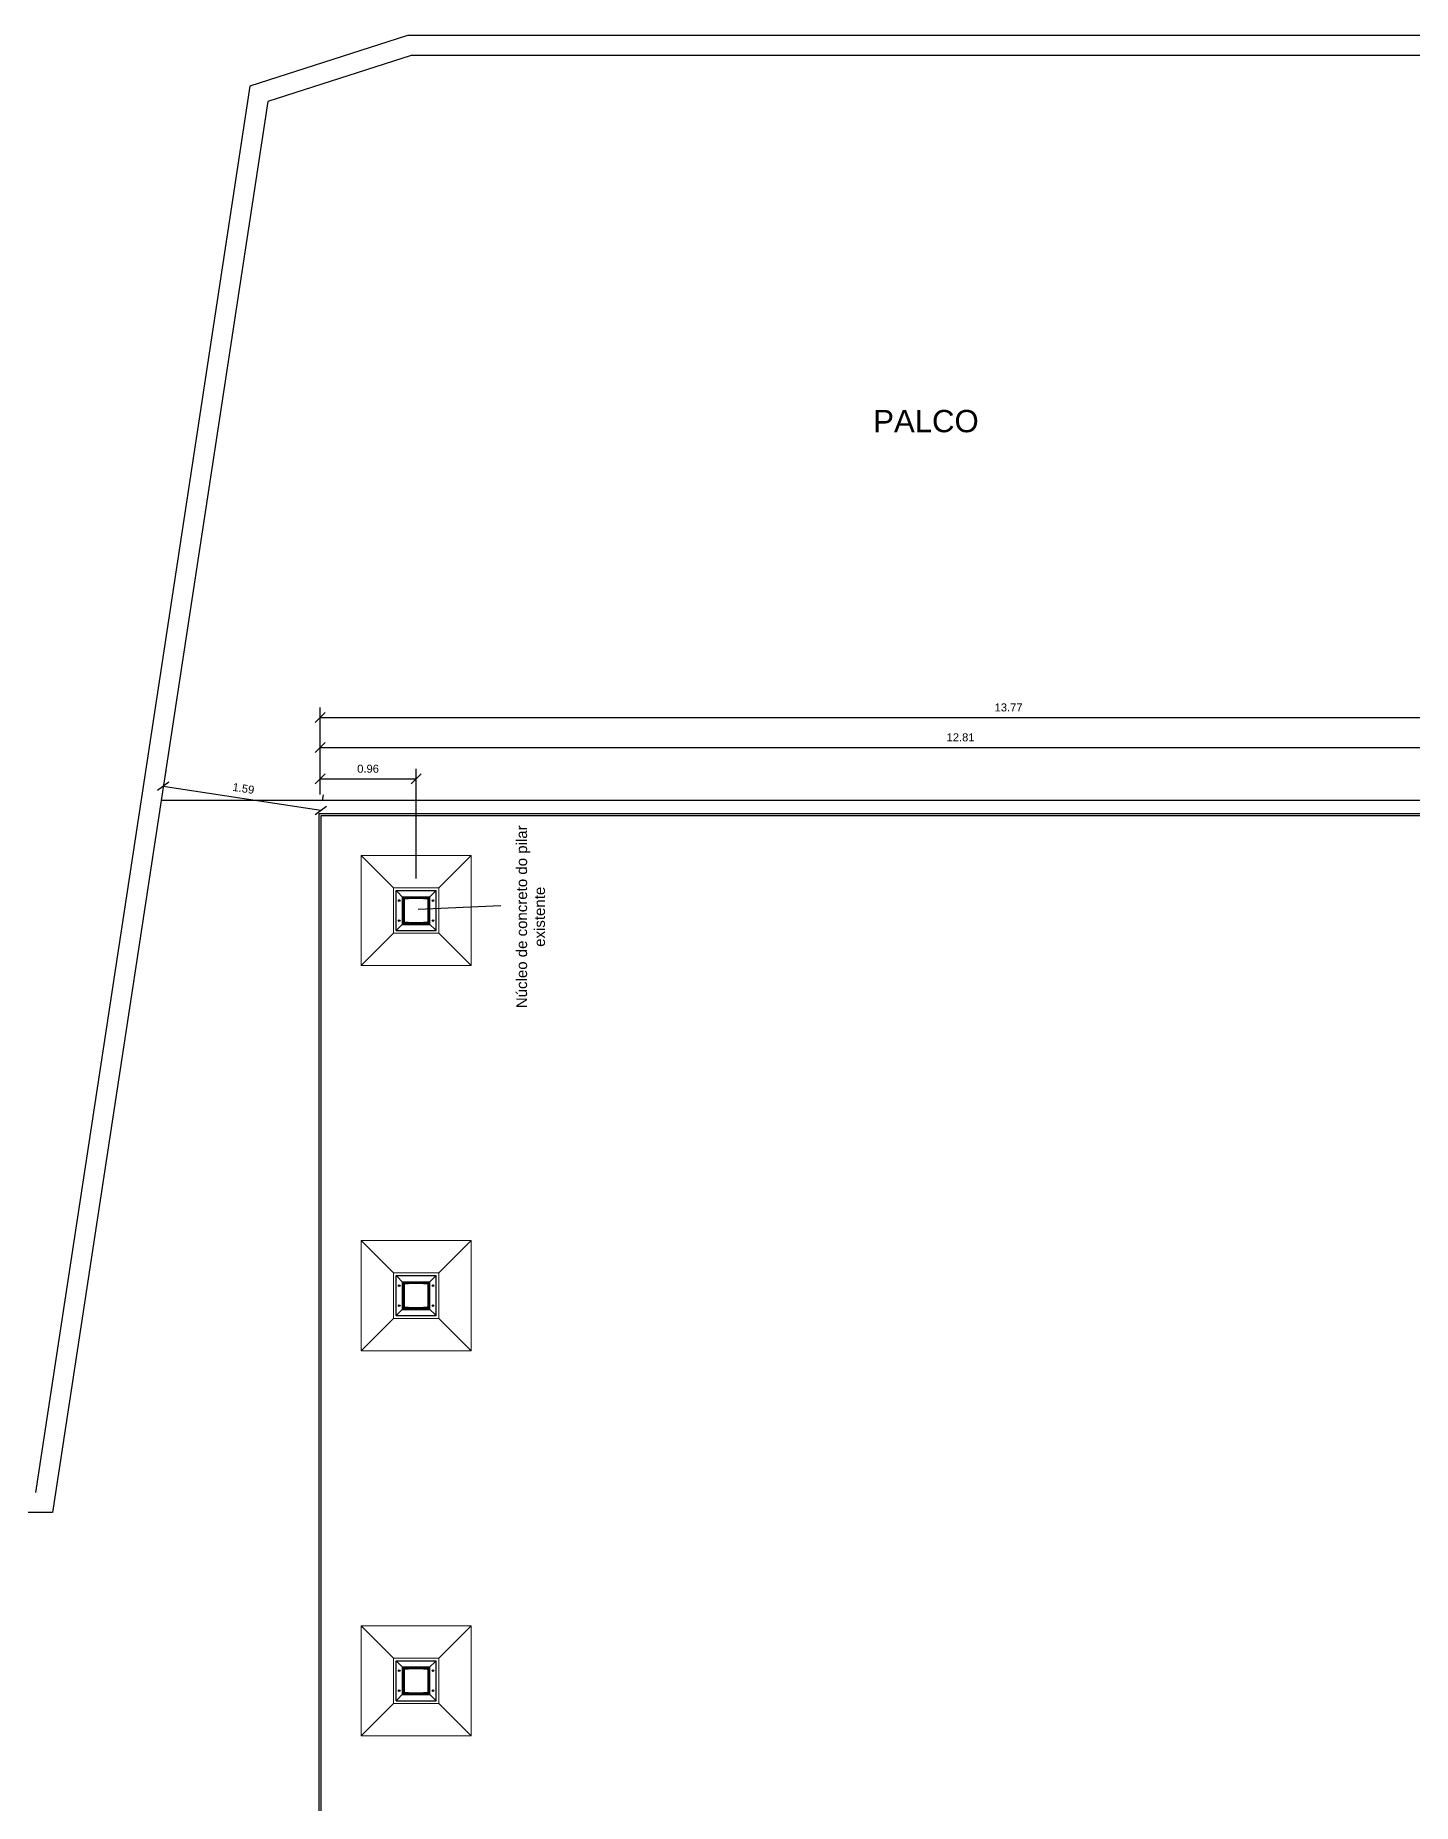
# Model space of a CAD drawing. Header units: millimetres. Extents: x 357 to 945, y 547 to 720.
# Drawn here: x 382.83 to 396.6, y 701.01 to 718.69 of the extents above; entities that cross this region are included whole.
import ezdxf

# ---------------------------------------------------------------- set-up
doc = ezdxf.new("R2010")
doc.units = ezdxf.units.MM
doc.header["$PDMODE"] = 34
for name, color, linetype in [('A-PARED', 11, 'Continuous'), ('ABASE', 254, 'Continuous'), ('LCL - COTAS', 30, 'Continuous'), ('LCL-TEXTO4', 4, 'Continuous'), ('PLANTA-VIS', 7, 'Continuous')]:
    doc.layers.add(name, color=color, linetype=linetype)
doc.layers.add('Dibujo_Geometria', color=2, linetype='Continuous', lineweight=9)
doc.styles.add('Arial', font='arial.ttf')
doc.styles.add('ROMANS', font='arial.ttf')
doc.styles.add('T80-50', font='sanss___.ttf', dxfattribs={"height": 0.1})
doc.dimstyles.new('1-100', dxfattribs={"dimscale": 2, "dimtxt": 0.04, "dimasz": 0.05, "dimexe": 0.05, "dimexo": 0.1, "dimgap": 0.03, "dimtad": 1, "dimzin": 1, "dimdsep": 46, "dimtxsty": 'Arial', "dimblk": 'OBLIQUE', "dimcen": 0, "dimclrd": 256, "dimclre": 256, "dimclrt": 256, "dimadec": 0, "dimazin": 0, "dimtfac": 1, "dimtofl": 0, "dimtmove": 2, "dimatfit": 3, "dimldrblk": 'OBLIQUE', "dimfxl": 0.04, "dimtolj": 1, "dimtzin": 1, "dimarcsym": 0})

# ---------------------------------------------------------------- blocks, each defined once
blk = doc.blocks.new('_OBLIQUE')
at = {"color": 0, "linetype": 'ByBlock', "lineweight": -2}
blk.add_line((-0.5, -0.5), (0.5, 0.5), dxfattribs=at)
blk = doc.blocks.new('*D103')
at = {"layer": 'Defpoints', "color": 0, "transparency": 16777216}
for p in [(386.637, 711.259), (385.677, 710.902), (386.637, 710.062)]:
    blk.add_point(p, dxfattribs=at)
at = {"layer": 'LCL - COTAS', "lineweight": -2, "transparency": 16777216}
for p, q in [((385.677, 711.102), (385.677, 711.359)), ((385.677, 711.259), (386.637, 711.259)), ((386.637, 710.262), (386.637, 711.359))]:
    blk.add_line(p, q, dxfattribs=at)
at = {"layer": 'LCL - COTAS', "lineweight": -2, "transparency": 16777216, "xscale": 0.1, "yscale": 0.1, "zscale": 0.1, "rotation": 180}
blk.add_blockref('_OBLIQUE', (385.677, 711.259), dxfattribs=at)
at = {"layer": 'LCL - COTAS', "lineweight": -2, "transparency": 16777216, "xscale": 0.1, "yscale": 0.1, "zscale": 0.1}
blk.add_blockref('_OBLIQUE', (386.637, 711.259), dxfattribs=at)
at = {"layer": 'LCL - COTAS', "transparency": 16777216, "insert": (386.157, 711.36), "char_height": 0.08, "attachment_point": 5, "style": 'Arial'}
blk.add_mtext('\\A1;0.96', dxfattribs=at)
blk = doc.blocks.new('*D104')
at = {"layer": 'Defpoints', "color": 0, "transparency": 16777216}
for p in [(398.487, 711.573), (385.677, 710.902), (398.487, 710.08)]:
    blk.add_point(p, dxfattribs=at)
at = {"layer": 'LCL - COTAS', "lineweight": -2, "transparency": 16777216}
for p, q in [((385.677, 711.102), (385.677, 711.673)), ((385.677, 711.573), (398.487, 711.573)), ((398.487, 710.28), (398.487, 711.673))]:
    blk.add_line(p, q, dxfattribs=at)
at = {"layer": 'LCL - COTAS', "lineweight": -2, "transparency": 16777216, "xscale": 0.1, "yscale": 0.1, "zscale": 0.1, "rotation": 180}
blk.add_blockref('_OBLIQUE', (385.677, 711.573), dxfattribs=at)
at = {"layer": 'LCL - COTAS', "lineweight": -2, "transparency": 16777216, "xscale": 0.1, "yscale": 0.1, "zscale": 0.1}
blk.add_blockref('_OBLIQUE', (398.487, 711.573), dxfattribs=at)
at = {"layer": 'LCL - COTAS', "transparency": 16777216, "insert": (392.082, 711.674), "char_height": 0.08, "attachment_point": 5, "style": 'Arial'}
blk.add_mtext('\\A1;12.81', dxfattribs=at)
blk = doc.blocks.new('*D105')
at = {"layer": 'Defpoints', "color": 0, "transparency": 16777216}
for p in [(399.447, 711.872), (385.677, 710.902), (399.447, 710.902)]:
    blk.add_point(p, dxfattribs=at)
at = {"layer": 'LCL - COTAS', "lineweight": -2, "transparency": 16777216}
for p, q in [((385.677, 711.102), (385.677, 711.972)), ((399.447, 711.102), (399.447, 711.972)), ((385.677, 711.872), (399.447, 711.872))]:
    blk.add_line(p, q, dxfattribs=at)
at = {"layer": 'LCL - COTAS', "lineweight": -2, "transparency": 16777216, "xscale": 0.1, "yscale": 0.1, "zscale": 0.1, "rotation": 180}
blk.add_blockref('_OBLIQUE', (385.677, 711.872), dxfattribs=at)
at = {"layer": 'LCL - COTAS', "lineweight": -2, "transparency": 16777216, "xscale": 0.1, "yscale": 0.1, "zscale": 0.1}
blk.add_blockref('_OBLIQUE', (399.447, 711.872), dxfattribs=at)
at = {"layer": 'LCL - COTAS', "transparency": 16777216, "insert": (392.562, 711.973), "char_height": 0.08, "attachment_point": 5, "style": 'Arial'}
blk.add_mtext('\\A1;13.77', dxfattribs=at)
blk = doc.blocks.new('*D113')
at = {"layer": 'Defpoints', "color": 0, "transparency": 16777216}
for p in [(384.103, 711.143), (384.109, 711.184), (385.677, 710.902)]:
    blk.add_point(p, dxfattribs=at)
at = {"layer": 'LCL - COTAS', "lineweight": -2, "transparency": 16777216}
for p, q in [((384.133, 711.34), (384.124, 711.283)), ((385.684, 710.944), (384.109, 711.184)), ((385.707, 711.1), (385.699, 711.043))]:
    blk.add_line(p, q, dxfattribs=at)
at = {"layer": 'LCL - COTAS', "lineweight": -2, "transparency": 16777216, "xscale": 0.1, "yscale": 0.1, "zscale": 0.1}
for p, rotation in [((384.109, 711.184), 171.3264095338772), ((385.684, 710.944), 351.3264095338772)]:
    blk.add_blockref('_OBLIQUE', p, dxfattribs=dict(at, rotation=rotation))
at = {"layer": 'LCL - COTAS', "transparency": 16777216, "insert": (384.911, 711.163), "char_height": 0.08, "attachment_point": 5, "rotation": 351.3264, "style": 'Arial'}
blk.add_mtext('\\A1;1.59', dxfattribs=at)

msp = doc.modelspace()

# ---------------------------------------------------------------- linework, layer by layer
msp.add_line((387.48555, 709.99095), (386.65621, 709.95149))
at = {"layer": 'A-PARED'}
for centre in [(386.46844, 710.04244), (386.80619, 710.04244), (386.46844, 709.84244), (386.80619, 709.84244), (386.46844, 706.19244), (386.80619, 706.19244), (386.46844, 705.99244), (386.80619, 705.99244), (386.46844, 702.34244), (386.80619, 702.34244), (386.46844, 702.14244), (386.80619, 702.14244)]:
    msp.add_circle(centre, 0.008, dxfattribs=at)
at = {"layer": 'ABASE'}
for p, q in [((386.54255, 718.68813), (384.9745, 718.18438)), ((399.78731, 718.69244), (386.57008, 718.69244)), ((386.58731, 718.49244), (385.15354, 718.03183)), ((399.58731, 718.49244), (386.58731, 718.49244)), ((384.9745, 718.18438), (383.8896, 711.0726)), ((385.15354, 718.03183), (384.08731, 711.04244)), ((383.8896, 711.0726), (382.82971, 704.12478)), ((384.08731, 711.04244), (383.00151, 703.92478)), ((399.58731, 711.04244), (384.08731, 711.04244)), ((383.00151, 703.92478), (357.40151, 703.92478))]:
    msp.add_line(p, q, dxfattribs=at)
msp.add_arc((386.57008, 718.60244), 0.09, 90, 107.809916, dxfattribs=at)
at = {"layer": 'Dibujo_Geometria'}
for p, q in [((386.41053, 710.16922), (386.08731, 710.49244)), ((387.18731, 710.49244), (386.86409, 710.16922)), ((386.08731, 709.39244), (386.41053, 709.71566)), ((387.18731, 709.39244), (386.86409, 709.71566)), ((386.41053, 706.31922), (386.08731, 706.64244)), ((387.18731, 706.64244), (386.86409, 706.31922)), ((386.08731, 705.54244), (386.41053, 705.86566)), ((387.18731, 705.54244), (386.86409, 705.86566)), ((386.41053, 702.46922), (386.08731, 702.79244)), ((387.18731, 702.79244), (386.86409, 702.46922)), ((386.08731, 701.69244), (386.41053, 702.01566)), ((387.18731, 701.69244), (386.86409, 702.01566))]:
    msp.add_line(p, q, dxfattribs=at)
for points in [[(386.08731, 710.49244), (386.08731, 709.39244), (387.18731, 709.39244), (387.18731, 710.49244), (386.08731, 710.49244)], [(386.86409, 710.16922), (386.86409, 709.71566), (386.41053, 709.71566), (386.41053, 710.16922), (386.86409, 710.16922)], [(386.08731, 706.64244), (386.08731, 705.54244), (387.18731, 705.54244), (387.18731, 706.64244), (386.08731, 706.64244)], [(386.86409, 706.31922), (386.86409, 705.86566), (386.41053, 705.86566), (386.41053, 706.31922), (386.86409, 706.31922)], [(386.08731, 702.79244), (386.08731, 701.69244), (387.18731, 701.69244), (387.18731, 702.79244), (386.08731, 702.79244)], [(386.86409, 702.46922), (386.86409, 702.01566), (386.41053, 702.01566), (386.41053, 702.46922), (386.86409, 702.46922)]]:
    msp.add_lwpolyline(points, close=True, dxfattribs=at)
at = {"layer": 'LCL - COTAS'}
for points in [[(385.66731, 710.91244), (399.45731, 710.91244), (399.45731, 689.77244), (385.66731, 689.77244)], [(385.68731, 710.89244), (399.43731, 710.89244), (399.43731, 689.79244), (385.68731, 689.79244)]]:
    msp.add_lwpolyline(points, close=True, dxfattribs=at)
at = {"layer": 'PLANTA-VIS'}
for p, q in [((386.43731, 709.74244), (386.43731, 710.14244)), ((386.51231, 710.06744), (386.43731, 710.14244)), ((386.43731, 710.14244), (386.83731, 710.14244)), ((386.49956, 709.80469), (386.49956, 710.08019)), ((386.49956, 710.08019), (386.77506, 710.08019)), ((386.51226, 710.04244), (386.51231, 710.04244)), ((386.51226, 709.84244), (386.51226, 710.04244)), ((386.56231, 710.06744), (386.51231, 710.06744)), ((386.51231, 710.06744), (386.51231, 710.01744)), ((386.51231, 710.01744), (386.51731, 710.01744)), ((386.51231, 709.86744), (386.51231, 710.01744)), ((386.75731, 710.06244), (386.51731, 710.06244)), ((386.51731, 710.06244), (386.51731, 709.82244)), ((386.51731, 710.01744), (386.51731, 710.06244)), ((386.51731, 710.06244), (386.56231, 710.06244)), ((386.53731, 710.06749), (386.73731, 710.06749)), ((386.53731, 710.06744), (386.53731, 710.06749)), ((386.56231, 710.06244), (386.56231, 710.06744)), ((386.56231, 710.06744), (386.71231, 710.06744)), ((386.71231, 710.06744), (386.71231, 710.06244)), ((386.76231, 710.06744), (386.71231, 710.06744)), ((386.71231, 710.06244), (386.75731, 710.06244)), ((386.73731, 710.06744), (386.73731, 710.06749)), ((386.75731, 709.82244), (386.75731, 710.06244)), ((386.75731, 710.06244), (386.75731, 710.01744)), ((386.75731, 710.01744), (386.76231, 710.01744)), ((386.76231, 710.06744), (386.83731, 710.14244)), ((386.76231, 710.01744), (386.76231, 710.06744)), ((386.76231, 710.04244), (386.76236, 710.04244)), ((386.76231, 709.86744), (386.76231, 710.01744)), ((386.76236, 709.84244), (386.76236, 710.04244)), ((386.77506, 709.80469), (386.77506, 710.08019)), ((386.83731, 709.74244), (386.83731, 710.14244)), ((386.43731, 709.74244), (386.51231, 709.81744)), ((386.49956, 709.80469), (386.77506, 709.80469)), ((386.51226, 709.84244), (386.51231, 709.84244)), ((386.51731, 709.86744), (386.51231, 709.86744)), ((386.51231, 709.86744), (386.51231, 709.81744)), ((386.51231, 709.81744), (386.56231, 709.81744)), ((386.51731, 709.82244), (386.51731, 709.86744)), ((386.51731, 709.82244), (386.75731, 709.82244)), ((386.56231, 709.82244), (386.51731, 709.82244)), ((386.53731, 709.81739), (386.53731, 709.81744)), ((386.53731, 709.81739), (386.73731, 709.81739)), ((386.56231, 709.81744), (386.56231, 709.82244)), ((386.56231, 709.81744), (386.71231, 709.81744)), ((386.75731, 709.82244), (386.71231, 709.82244)), ((386.71231, 709.82244), (386.71231, 709.81744)), ((386.71231, 709.81744), (386.76231, 709.81744)), ((386.73731, 709.81739), (386.73731, 709.81744)), ((386.76231, 709.86744), (386.75731, 709.86744)), ((386.75731, 709.86744), (386.75731, 709.82244)), ((386.76231, 709.81744), (386.76231, 709.86744)), ((386.76231, 709.84244), (386.76236, 709.84244)), ((386.83731, 709.74244), (386.76231, 709.81744)), ((386.43731, 709.74244), (386.83731, 709.74244)), ((386.43731, 705.89244), (386.43731, 706.29244)), ((386.51231, 706.21744), (386.43731, 706.29244)), ((386.43731, 706.29244), (386.83731, 706.29244)), ((386.76231, 706.21744), (386.83731, 706.29244)), ((386.83731, 705.89244), (386.83731, 706.29244)), ((386.49956, 705.95469), (386.49956, 706.23019)), ((386.49956, 706.23019), (386.77506, 706.23019)), ((386.51226, 706.19244), (386.51231, 706.19244)), ((386.51226, 705.99244), (386.51226, 706.19244)), ((386.56231, 706.21744), (386.51231, 706.21744)), ((386.51231, 706.21744), (386.51231, 706.16744)), ((386.51231, 706.16744), (386.51731, 706.16744)), ((386.51231, 706.01744), (386.51231, 706.16744)), ((386.75731, 706.21244), (386.51731, 706.21244)), ((386.51731, 706.21244), (386.51731, 705.97244)), ((386.51731, 706.16744), (386.51731, 706.21244)), ((386.51731, 706.21244), (386.56231, 706.21244)), ((386.53731, 706.21749), (386.73731, 706.21749)), ((386.53731, 706.21744), (386.53731, 706.21749)), ((386.56231, 706.21244), (386.56231, 706.21744)), ((386.56231, 706.21744), (386.71231, 706.21744)), ((386.71231, 706.21744), (386.71231, 706.21244)), ((386.76231, 706.21744), (386.71231, 706.21744)), ((386.71231, 706.21244), (386.75731, 706.21244)), ((386.73731, 706.21744), (386.73731, 706.21749)), ((386.75731, 705.97244), (386.75731, 706.21244)), ((386.75731, 706.21244), (386.75731, 706.16744)), ((386.75731, 706.16744), (386.76231, 706.16744)), ((386.76231, 706.16744), (386.76231, 706.21744)), ((386.76231, 706.19244), (386.76236, 706.19244)), ((386.76231, 706.01744), (386.76231, 706.16744)), ((386.76236, 705.99244), (386.76236, 706.19244)), ((386.77506, 705.95469), (386.77506, 706.23019)), ((386.43731, 705.89244), (386.51231, 705.96744)), ((386.49956, 705.95469), (386.77506, 705.95469)), ((386.51226, 705.99244), (386.51231, 705.99244)), ((386.51731, 706.01744), (386.51231, 706.01744)), ((386.51231, 706.01744), (386.51231, 705.96744)), ((386.51231, 705.96744), (386.56231, 705.96744)), ((386.51731, 705.97244), (386.51731, 706.01744)), ((386.51731, 705.97244), (386.75731, 705.97244)), ((386.56231, 705.97244), (386.51731, 705.97244)), ((386.53731, 705.96739), (386.53731, 705.96744)), ((386.53731, 705.96739), (386.73731, 705.96739)), ((386.56231, 705.96744), (386.56231, 705.97244)), ((386.56231, 705.96744), (386.71231, 705.96744)), ((386.75731, 705.97244), (386.71231, 705.97244)), ((386.71231, 705.97244), (386.71231, 705.96744)), ((386.71231, 705.96744), (386.76231, 705.96744)), ((386.73731, 705.96739), (386.73731, 705.96744)), ((386.76231, 706.01744), (386.75731, 706.01744)), ((386.75731, 706.01744), (386.75731, 705.97244)), ((386.76231, 705.96744), (386.76231, 706.01744)), ((386.76231, 705.99244), (386.76236, 705.99244)), ((386.83731, 705.89244), (386.76231, 705.96744)), ((386.43731, 705.89244), (386.83731, 705.89244)), ((386.43731, 702.04244), (386.43731, 702.44244)), ((386.51231, 702.36744), (386.43731, 702.44244)), ((386.43731, 702.44244), (386.83731, 702.44244)), ((386.49956, 702.10469), (386.49956, 702.38019)), ((386.49956, 702.38019), (386.77506, 702.38019)), ((386.76231, 702.36744), (386.83731, 702.44244)), ((386.77506, 702.10469), (386.77506, 702.38019)), ((386.83731, 702.04244), (386.83731, 702.44244)), ((386.51226, 702.34244), (386.51231, 702.34244)), ((386.51226, 702.14244), (386.51226, 702.34244)), ((386.56231, 702.36744), (386.51231, 702.36744)), ((386.51231, 702.36744), (386.51231, 702.31744)), ((386.51231, 702.31744), (386.51731, 702.31744)), ((386.51231, 702.16744), (386.51231, 702.31744)), ((386.75731, 702.36244), (386.51731, 702.36244)), ((386.51731, 702.36244), (386.51731, 702.12244)), ((386.51731, 702.31744), (386.51731, 702.36244)), ((386.51731, 702.36244), (386.56231, 702.36244)), ((386.53731, 702.36749), (386.73731, 702.36749)), ((386.53731, 702.36744), (386.53731, 702.36749)), ((386.56231, 702.36244), (386.56231, 702.36744)), ((386.56231, 702.36744), (386.71231, 702.36744)), ((386.71231, 702.36744), (386.71231, 702.36244)), ((386.76231, 702.36744), (386.71231, 702.36744)), ((386.71231, 702.36244), (386.75731, 702.36244)), ((386.73731, 702.36744), (386.73731, 702.36749)), ((386.75731, 702.12244), (386.75731, 702.36244)), ((386.75731, 702.36244), (386.75731, 702.31744)), ((386.75731, 702.31744), (386.76231, 702.31744)), ((386.76231, 702.31744), (386.76231, 702.36744)), ((386.76231, 702.34244), (386.76236, 702.34244)), ((386.76231, 702.16744), (386.76231, 702.31744)), ((386.76236, 702.14244), (386.76236, 702.34244)), ((386.43731, 702.04244), (386.51231, 702.11744)), ((386.43731, 702.04244), (386.83731, 702.04244)), ((386.49956, 702.10469), (386.77506, 702.10469)), ((386.51226, 702.14244), (386.51231, 702.14244)), ((386.51731, 702.16744), (386.51231, 702.16744)), ((386.51231, 702.16744), (386.51231, 702.11744)), ((386.51231, 702.11744), (386.56231, 702.11744)), ((386.51731, 702.12244), (386.51731, 702.16744)), ((386.51731, 702.12244), (386.75731, 702.12244)), ((386.56231, 702.12244), (386.51731, 702.12244)), ((386.53731, 702.11739), (386.53731, 702.11744)), ((386.53731, 702.11739), (386.73731, 702.11739)), ((386.56231, 702.11744), (386.56231, 702.12244)), ((386.56231, 702.11744), (386.71231, 702.11744)), ((386.75731, 702.12244), (386.71231, 702.12244)), ((386.71231, 702.12244), (386.71231, 702.11744)), ((386.71231, 702.11744), (386.76231, 702.11744)), ((386.73731, 702.11739), (386.73731, 702.11744)), ((386.76231, 702.16744), (386.75731, 702.16744)), ((386.75731, 702.16744), (386.75731, 702.12244)), ((386.76231, 702.11744), (386.76231, 702.16744)), ((386.76231, 702.14244), (386.76236, 702.14244)), ((386.83731, 702.04244), (386.76231, 702.11744))]:
    msp.add_line(p, q, dxfattribs=at)

# ---------------------------------------------------------------- texts
at = {"layer": 'ABASE', "insert": (392.26339, 714.94747), "char_height": 0.222776, "width": 6.5512141, "attachment_point": 3, "style": 'T80-50'}
msp.add_mtext('PALCO', dxfattribs=at)
at = {"layer": 'LCL-TEXTO4', "insert": (387.63947, 710.98345), "char_height": 0.1074311, "width": 2.2064682, "attachment_point": 3, "rotation": 90, "style": 'ROMANS'}
msp.add_mtext('\\pxqc;{\\fArial|b0|i0|c0|p34;\\H1.00007x;\\C2;Núcleo de concreto do pilar existente}', dxfattribs=at)

# ---------------------------------------------------------------- dimensions: what is measured, and where the dimension line sits
at = {"layer": 'LCL - COTAS'}
for base, p2, picture, middle in [((399.44731, 711.87219), (399.44731, 710.90244), '*D105', (392.56231, 711.97306)), ((398.48731, 711.57324), (398.48731, 710.08019), '*D104', (392.08231, 711.67409)), ((386.63731, 711.25875), (386.63731, 710.06244), '*D103', (386.15731, 711.35959))]:
    dim = msp.add_linear_dim(base=base, p1=(385.67731, 710.90244), p2=p2, dimstyle='1-100', dxfattribs=at)
    dim.commit()
    dim.dimension.update_dxf_attribs({"geometry": picture, "text_midpoint": middle})
dim = msp.add_aligned_dim(p1=(385.67731, 710.90244), p2=(384.1026, 711.14266), distance=-0.04173, dimstyle='1-100', dxfattribs=at)
dim.commit()
dim.dimension.update_dxf_attribs({"geometry": '*D113', "text_midpoint": (384.91146, 711.16349)})

doc.saveas('drawing.dxf')
